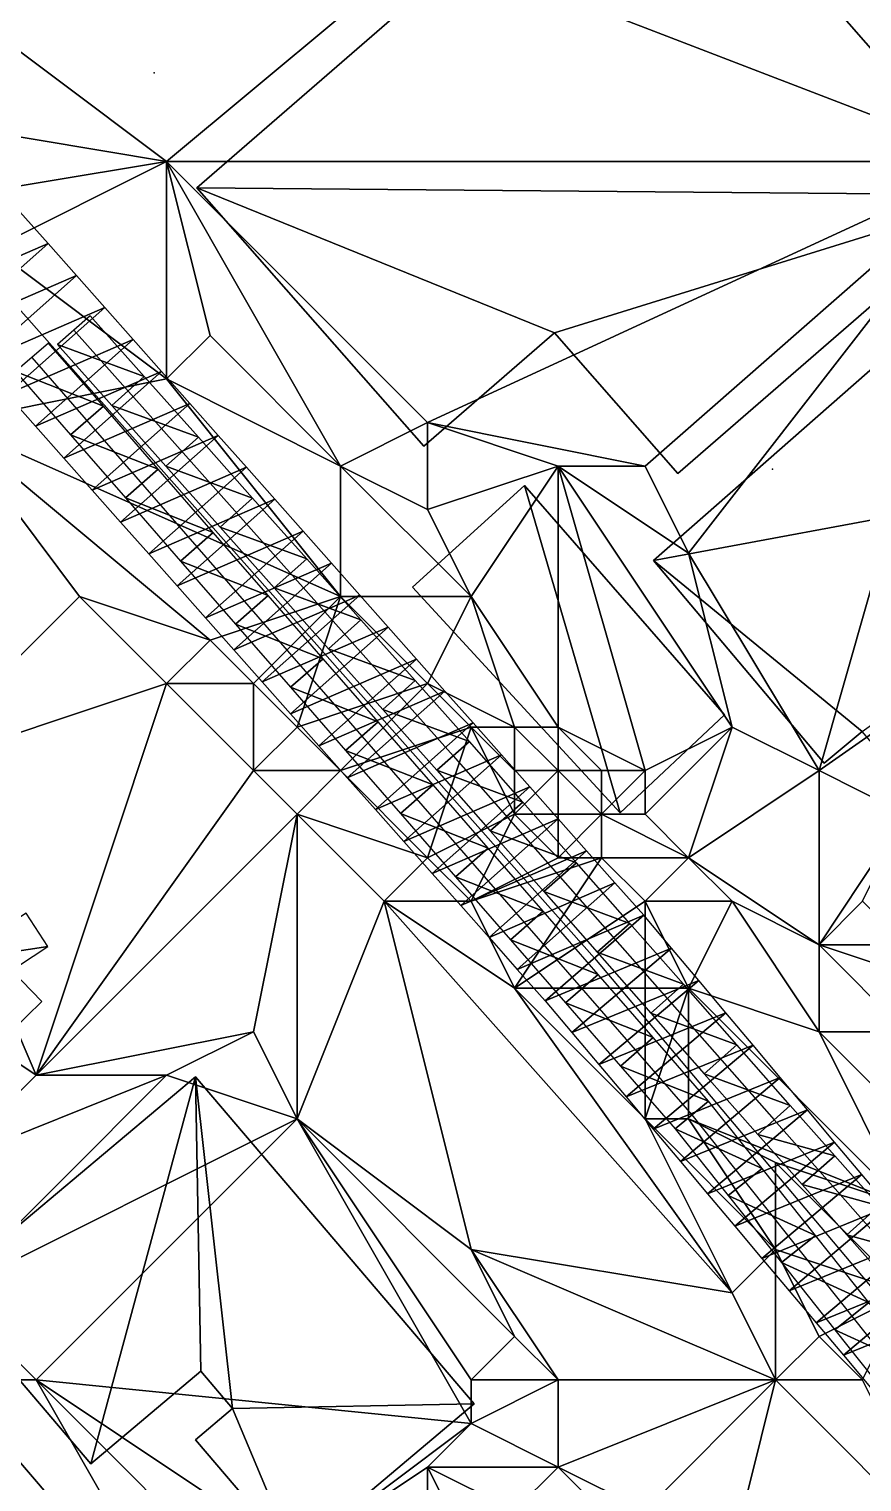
# Model space of a CAD drawing. Header units: metres. Extents: x -1103 to 901, y -902 to 905.
# Drawn here: x 19.7 to 58, y 487.3 to 554.1 of the extents above; entities that cross this region are included whole.
import ezdxf

# ---------------------------------------------------------------- set-up
doc = ezdxf.new("R2010")
doc.units = ezdxf.units.M
for name, color, linetype in [('OSM_BUILDING_FOOTPRINTS', 7, 'CONTINUOUS'), ('OSM_BUILDING_ROOFS', 1, 'CONTINUOUS'), ('OSM_BUILDING_WALLS', 8, 'CONTINUOUS'), ('OSM_ROAD_AXES', 2, 'CONTINUOUS'), ('OSM_ROAD_SURFACE', 9, 'CONTINUOUS'), ('OSM_TERRAIN', 3, 'CONTINUOUS'), ('OSM_TREES', 3, 'CONTINUOUS'), ('OSM_WATER_SURFACE', 5, 'CONTINUOUS'), ('OSM_WATERWAYS', 5, 'CONTINUOUS')]:
    doc.layers.add(name, color=color, linetype=linetype)

msp = doc.modelspace()

# ---------------------------------------------------------------- linework, layer by layer
at = {"layer": 'OSM_BUILDING_FOOTPRINTS'}
for points in [[(48.184, 564.805, 14.951), (64.289, 546.458, 14.951), (49.51, 533.663, 14.951), (43.839, 540.121, 14.951), (37.826, 534.912, 14.951), (27.391, 546.79, 14.951), (48.184, 564.805, 14.951)], [(66.898, 545.905, 14.636), (76.139, 534.802, 14.636), (59.038, 520.558, 14.636), (57.988, 521.796, 14.636), (56.242, 520.337, 14.636), (48.383, 529.659, 14.636), (66.898, 545.905, 14.636)], [(37.307, 528.432, 15.211), (42.458, 533.11, 15.211), (51.655, 522.571, 15.211), (46.857, 518.058, 15.211), (37.307, 528.432, 15.211)], [(15.685, 496.151, 14.515), (27.325, 505.938, 14.515), (40.136, 490.909, 14.515), (31.868, 483.941, 14.515), (27.336, 489.25, 14.515), (29.027, 490.687, 14.515), (27.568, 492.402, 14.515), (22.517, 488.144, 14.515), (15.685, 496.151, 14.515)]]:
    msp.add_polyline3d(points, close=True, dxfattribs=at)
at = {"layer": 'OSM_BUILDING_ROOFS'}
for points in [[(49.82, 592.629, 24.354), (40.988, 585.507, 24.354), (86.96, 529.239, 24.354)], [(49.82, 592.629, 24.354), (86.96, 529.239, 24.354), (93.394, 534.426, 24.354)], [(88.795, 544.932, 24.354), (49.82, 592.629, 24.354), (93.394, 534.426, 24.354)], [(64.289, 546.458, 24.951), (48.184, 564.805, 24.951), (27.391, 546.79, 24.951)], [(27.391, 546.79, 24.951), (37.826, 534.912, 24.951), (43.839, 540.121, 24.951)], [(43.839, 540.121, 24.951), (64.289, 546.458, 24.951), (27.391, 546.79, 24.951)], [(43.839, 540.121, 24.951), (49.51, 533.663, 24.951), (64.289, 546.458, 24.951)], [(76.139, 534.802, 19.836), (66.898, 545.905, 19.836), (48.383, 529.659, 19.836)], [(57.988, 521.796, 19.836), (76.139, 534.802, 19.836), (48.383, 529.659, 19.836)], [(42.458, 533.11, 20.411), (37.307, 528.432, 20.411), (46.857, 518.058, 20.411)], [(42.458, 533.11, 20.411), (46.857, 518.058, 20.411), (51.655, 522.571, 20.411)], [(48.383, 529.659, 19.836), (56.242, 520.337, 19.836), (57.988, 521.796, 19.836)], [(27.325, 505.938, 26.115), (15.685, 496.151, 26.115), (22.517, 488.144, 26.115)], [(27.325, 505.938, 26.115), (22.517, 488.144, 26.115), (27.568, 492.402, 26.115)], [(27.325, 505.938, 26.115), (27.568, 492.402, 26.115), (29.027, 490.687, 26.115)], [(29.027, 490.687, 26.115), (40.136, 490.909, 26.115), (27.325, 505.938, 26.115)], [(29.027, 490.687, 26.115), (31.868, 483.941, 26.115), (40.136, 490.909, 26.115)], [(29.027, 490.687, 26.115), (27.336, 489.25, 26.115), (31.868, 483.941, 26.115)], [(21.19, 483.776, 19.669), (16.338, 489.383, 19.669), (9.009, 483.123, 19.669)]]:
    msp.add_3dface(points, dxfattribs=at)
at = {"layer": 'OSM_BUILDING_WALLS'}
for points in [[(88.795, 544.932, 14.354), (49.82, 592.629, 14.354), (49.82, 592.629, 24.354)], [(88.795, 544.932, 14.354), (49.82, 592.629, 24.354), (88.795, 544.932, 24.354)], [(40.988, 585.507, 14.354), (86.96, 529.239, 14.354), (86.96, 529.239, 24.354)], [(40.988, 585.507, 14.354), (86.96, 529.239, 24.354), (40.988, 585.507, 24.354)], [(48.184, 564.805, 14.951), (27.391, 546.79, 14.951), (27.391, 546.79, 24.951)], [(48.184, 564.805, 14.951), (27.391, 546.79, 24.951), (48.184, 564.805, 24.951)], [(64.289, 546.458, 14.951), (48.184, 564.805, 14.951), (48.184, 564.805, 24.951)], [(64.289, 546.458, 14.951), (48.184, 564.805, 24.951), (64.289, 546.458, 24.951)], [(27.391, 546.79, 14.951), (37.826, 534.912, 14.951), (37.826, 534.912, 24.951)], [(27.391, 546.79, 14.951), (37.826, 534.912, 24.951), (27.391, 546.79, 24.951)], [(49.51, 533.663, 14.951), (64.289, 546.458, 14.951), (64.289, 546.458, 24.951)], [(49.51, 533.663, 14.951), (64.289, 546.458, 24.951), (49.51, 533.663, 24.951)], [(66.898, 545.905, 14.636), (48.383, 529.659, 14.636), (48.383, 529.659, 19.836)], [(66.898, 545.905, 14.636), (48.383, 529.659, 19.836), (66.898, 545.905, 19.836)], [(37.826, 534.912, 14.951), (43.839, 540.121, 14.951), (43.839, 540.121, 24.951)], [(37.826, 534.912, 14.951), (43.839, 540.121, 24.951), (37.826, 534.912, 24.951)], [(43.839, 540.121, 14.951), (49.51, 533.663, 14.951), (49.51, 533.663, 24.951)], [(43.839, 540.121, 14.951), (49.51, 533.663, 24.951), (43.839, 540.121, 24.951)], [(42.458, 533.11, 15.211), (37.307, 528.432, 15.211), (37.307, 528.432, 20.411)], [(42.458, 533.11, 15.211), (37.307, 528.432, 20.411), (42.458, 533.11, 20.411)], [(51.655, 522.571, 15.211), (42.458, 533.11, 15.211), (42.458, 533.11, 20.411)], [(51.655, 522.571, 15.211), (42.458, 533.11, 20.411), (51.655, 522.571, 20.411)], [(48.383, 529.659, 14.636), (56.242, 520.337, 14.636), (56.242, 520.337, 19.836)], [(48.383, 529.659, 14.636), (56.242, 520.337, 19.836), (48.383, 529.659, 19.836)], [(37.307, 528.432, 15.211), (46.857, 518.058, 15.211), (46.857, 518.058, 20.411)], [(37.307, 528.432, 15.211), (46.857, 518.058, 20.411), (37.307, 528.432, 20.411)], [(46.857, 518.058, 15.211), (51.655, 522.571, 15.211), (51.655, 522.571, 20.411)], [(46.857, 518.058, 15.211), (51.655, 522.571, 20.411), (46.857, 518.058, 20.411)], [(56.242, 520.337, 14.636), (57.988, 521.796, 14.636), (57.988, 521.796, 19.836)], [(56.242, 520.337, 14.636), (57.988, 521.796, 19.836), (56.242, 520.337, 19.836)], [(27.325, 505.938, 14.515), (15.685, 496.151, 14.515), (15.685, 496.151, 26.115)], [(27.325, 505.938, 14.515), (15.685, 496.151, 26.115), (27.325, 505.938, 26.115)], [(40.136, 490.909, 14.515), (27.325, 505.938, 14.515), (27.325, 505.938, 26.115)], [(40.136, 490.909, 14.515), (27.325, 505.938, 26.115), (40.136, 490.909, 26.115)], [(15.685, 496.151, 14.515), (22.517, 488.144, 14.515), (22.517, 488.144, 26.115)], [(15.685, 496.151, 14.515), (22.517, 488.144, 26.115), (15.685, 496.151, 26.115)], [(22.517, 488.144, 14.515), (27.568, 492.402, 14.515), (27.568, 492.402, 26.115)], [(22.517, 488.144, 14.515), (27.568, 492.402, 26.115), (22.517, 488.144, 26.115)], [(27.568, 492.402, 14.515), (29.027, 490.687, 14.515), (29.027, 490.687, 26.115)], [(27.568, 492.402, 14.515), (29.027, 490.687, 26.115), (27.568, 492.402, 26.115)], [(31.868, 483.941, 14.515), (40.136, 490.909, 14.515), (40.136, 490.909, 26.115)], [(31.868, 483.941, 14.515), (40.136, 490.909, 26.115), (31.868, 483.941, 26.115)], [(29.027, 490.687, 14.515), (27.336, 489.25, 14.515), (27.336, 489.25, 26.115)], [(29.027, 490.687, 14.515), (27.336, 489.25, 26.115), (29.027, 490.687, 26.115)], [(21.19, 483.776, 14.469), (16.338, 489.383, 14.469), (16.338, 489.383, 19.669)], [(21.19, 483.776, 14.469), (16.338, 489.383, 19.669), (21.19, 483.776, 19.669)], [(27.336, 489.25, 14.515), (31.868, 483.941, 14.515), (31.868, 483.941, 26.115)], [(27.336, 489.25, 14.515), (31.868, 483.941, 26.115), (27.336, 489.25, 26.115)]]:
    msp.add_3dface(points, dxfattribs=at)
at = {"layer": 'OSM_ROAD_AXES'}
msp.add_polyline3d([(-264.973, 869.424, 8.091), (-192.537, 788.638, 10.652), (-119.813, 701.759, 11.666), (-16.846, 578.441, 10.141), (15.707, 545.164, 15.487), (45.674, 511.39, 15.792), (86.894, 462.421, 8.395)], dxfattribs=at)
at = {"layer": 'OSM_ROAD_SURFACE'}
for points in [[(14.766, 541.705, 16.037), (20.557, 544.218, 16.153), (19.254, 545.687, 16.004)], [(14.766, 541.705, 16.037), (16.069, 540.236, 16.225), (20.557, 544.218, 16.153)], [(16.069, 540.236, 16.225), (21.86, 542.75, 16.251), (20.557, 544.218, 16.153)], [(16.069, 540.236, 16.225), (17.372, 538.768, 16.403), (21.86, 542.75, 16.251)], [(17.372, 538.768, 16.403), (23.163, 541.281, 16.35), (21.86, 542.75, 16.251)], [(17.372, 538.768, 16.403), (18.675, 537.299, 16.568), (23.163, 541.281, 16.35)], [(18.675, 537.299, 16.568), (24.466, 539.813, 16.449), (23.163, 541.281, 16.35)], [(18.675, 537.299, 16.568), (19.978, 535.831, 16.654), (24.466, 539.813, 16.449)], [(19.978, 535.831, 16.654), (25.769, 538.344, 16.547), (24.466, 539.813, 16.449)], [(19.978, 535.831, 16.654), (21.281, 534.362, 16.677), (25.769, 538.344, 16.547)], [(21.281, 534.362, 16.677), (27.072, 536.876, 16.621), (25.769, 538.344, 16.547)], [(21.281, 534.362, 16.677), (22.584, 532.894, 16.704), (27.072, 536.876, 16.621)], [(22.584, 532.894, 16.704), (28.375, 535.408, 16.676), (27.072, 536.876, 16.621)], [(22.584, 532.894, 16.704), (23.887, 531.425, 16.748), (28.375, 535.408, 16.676)], [(23.887, 531.425, 16.748), (29.678, 533.939, 16.73), (28.375, 535.408, 16.676)], [(23.887, 531.425, 16.748), (25.19, 529.957, 16.792), (29.678, 533.939, 16.73)], [(25.19, 529.957, 16.792), (30.981, 532.471, 16.784), (29.678, 533.939, 16.73)], [(25.19, 529.957, 16.792), (26.493, 528.489, 16.836), (30.981, 532.471, 16.784)], [(26.493, 528.489, 16.836), (32.284, 531.002, 16.838), (30.981, 532.471, 16.784)], [(26.493, 528.489, 16.836), (27.795, 527.02, 16.88), (32.284, 531.002, 16.838)], [(27.795, 527.02, 16.88), (33.586, 529.534, 16.893), (32.284, 531.002, 16.838)], [(27.795, 527.02, 16.88), (29.098, 525.552, 16.893), (33.586, 529.534, 16.893)], [(29.098, 525.552, 16.893), (34.889, 528.065, 16.886), (33.586, 529.534, 16.893)], [(29.098, 525.552, 16.893), (30.401, 524.083, 16.864), (34.889, 528.065, 16.886)], [(30.401, 524.083, 16.864), (36.192, 526.597, 16.861), (34.889, 528.065, 16.886)], [(30.401, 524.083, 16.864), (31.704, 522.615, 16.827), (36.192, 526.597, 16.861)], [(31.704, 522.615, 16.827), (37.495, 525.128, 16.836), (36.192, 526.597, 16.861)], [(31.704, 522.615, 16.827), (33.007, 521.146, 16.766), (37.495, 525.128, 16.836)], [(33.007, 521.146, 16.766), (38.798, 523.66, 16.808), (37.495, 525.128, 16.836)], [(33.007, 521.146, 16.766), (34.31, 519.678, 16.69), (38.798, 523.66, 16.808)], [(34.31, 519.678, 16.69), (40.101, 522.192, 16.684), (38.798, 523.66, 16.808)], [(34.31, 519.678, 16.69), (35.613, 518.209, 16.665), (40.101, 522.192, 16.684)], [(35.613, 518.209, 16.665), (41.404, 520.723, 16.529), (40.101, 522.192, 16.684)], [(35.613, 518.209, 16.665), (36.916, 516.741, 16.639), (41.404, 520.723, 16.529)], [(36.916, 516.741, 16.639), (42.707, 519.255, 16.666), (41.404, 520.723, 16.529)], [(36.916, 516.741, 16.639), (38.219, 515.273, 16.53), (42.707, 519.255, 16.666)], [(38.219, 515.273, 16.53), (44.01, 517.786, 16.285), (42.707, 519.255, 16.666)], [(38.219, 515.273, 16.53), (39.522, 513.804, 16.359), (44.01, 517.786, 16.285)], [(39.522, 513.804, 16.359), (45.313, 516.318, 16.283), (44.01, 517.786, 16.285)], [(39.522, 513.804, 16.359), (40.825, 512.336, 16.125), (45.313, 516.318, 16.283)], [(40.825, 512.336, 16.125), (46.616, 514.849, 15.993), (45.313, 516.318, 16.283)], [(40.825, 512.336, 16.125), (42.127, 510.867, 16.014), (46.616, 514.849, 15.993)], [(42.127, 510.867, 16.014), (47.944, 513.352, 15.817), (46.616, 514.849, 15.993)], [(20.541, 511.923, 17.865), (19.54, 513.449, 17.798), (16.195, 511.255, 17.785)], [(42.127, 510.867, 16.014), (43.405, 509.428, 15.833), (47.944, 513.352, 15.817)], [(43.405, 509.428, 15.833), (49.219, 511.838, 15.562), (47.944, 513.352, 15.817)], [(17.474, 512.259, 17.721), (18.882, 508.048, 17.861), (20.264, 509.393, 17.889)], [(20.541, 511.923, 17.865), (16.195, 511.255, 17.785), (17.197, 509.729, 17.828)], [(43.405, 509.428, 15.833), (44.628, 507.974, 15.595), (49.219, 511.838, 15.562)], [(44.628, 507.974, 15.595), (50.468, 510.354, 15.432), (49.219, 511.838, 15.562)], [(44.628, 507.974, 15.595), (45.877, 506.49, 15.352), (50.468, 510.354, 15.432)], [(45.877, 506.49, 15.352), (51.717, 508.87, 15.219), (50.468, 510.354, 15.432)], [(45.877, 506.49, 15.352), (47.127, 505.006, 15.109), (51.717, 508.87, 15.219)], [(47.127, 505.006, 15.109), (52.966, 507.386, 14.988), (51.717, 508.87, 15.219)], [(47.127, 505.006, 15.109), (48.376, 503.522, 14.891), (52.966, 507.386, 14.988)], [(48.376, 503.522, 14.891), (54.215, 505.902, 14.757), (52.966, 507.386, 14.988)], [(48.376, 503.522, 14.891), (49.625, 502.038, 14.716), (54.215, 505.902, 14.757)], [(49.625, 502.038, 14.716), (55.464, 504.418, 14.557), (54.215, 505.902, 14.757)], [(49.625, 502.038, 14.716), (50.874, 500.554, 14.54), (55.464, 504.418, 14.557)], [(50.874, 500.554, 14.54), (56.713, 502.934, 14.387), (55.464, 504.418, 14.557)], [(50.874, 500.554, 14.54), (52.123, 499.071, 14.364), (56.713, 502.934, 14.387)], [(52.123, 499.071, 14.364), (57.962, 501.45, 14.218), (56.713, 502.934, 14.387)], [(52.123, 499.071, 14.364), (53.372, 497.587, 14.188), (57.962, 501.45, 14.218)], [(53.372, 497.587, 14.188), (59.211, 499.967, 14.041), (57.962, 501.45, 14.218)], [(53.372, 497.587, 14.188), (54.621, 496.103, 13.947), (59.211, 499.967, 14.041)], [(54.621, 496.103, 13.947), (60.46, 498.483, 13.889), (59.211, 499.967, 14.041)], [(54.621, 496.103, 13.947), (55.87, 494.619, 13.712), (60.46, 498.483, 13.889)], [(55.87, 494.619, 13.712), (61.709, 496.999, 13.867), (60.46, 498.483, 13.889)], [(55.87, 494.619, 13.712), (57.119, 493.135, 13.512), (61.709, 496.999, 13.867)], [(57.119, 493.135, 13.512), (62.959, 495.515, 13.469), (61.709, 496.999, 13.867)], [(57.119, 493.135, 13.512), (58.368, 491.651, 13.314), (62.959, 495.515, 13.469)]]:
    msp.add_3dface(points, dxfattribs=at)
at = {"layer": 'OSM_TERRAIN'}
for points in [[(38, 558, 16.841), (64, 548, 16.957), (52, 566, 16.873)], [(64, 548, 16.957), (60, 562, 16.451), (52, 566, 16.873)], [(14, 550, 14.947), (26, 548, 16.821), (10, 560, 13.963)], [(10, 560, 13.963), (26, 548, 16.821), (38, 558, 16.841)], [(64, 548, 16.957), (38, 558, 16.841), (26, 548, 16.821)], [(14, 546, 15.245), (26, 548, 16.821), (14, 550, 14.947)], [(18, 544, 15.814), (26, 548, 16.821), (14, 546, 15.245)], [(18, 544, 15.814), (26, 538, 16.512), (26, 548, 16.821)], [(34, 534, 17.715), (38, 536, 16.994), (26, 548, 16.821)], [(28, 540, 17.307), (34, 534, 17.715), (26, 548, 16.821)], [(26, 538, 16.512), (28, 540, 17.307), (26, 548, 16.821)], [(26, 548, 16.821), (38, 536, 16.994), (64, 548, 16.957)], [(48, 534, 17.094), (64, 548, 16.957), (38, 536, 16.994)], [(50, 530, 16.847), (64, 548, 16.957), (48, 534, 17.094)], [(50, 530, 16.847), (56, 520, 16.77), (64, 548, 16.957)], [(56, 520, 16.77), (76, 534, 16.663), (64, 548, 16.957)], [(16, 536, 16.629), (26, 538, 16.512), (18, 544, 15.814)], [(26, 538, 16.512), (34, 534, 17.715), (28, 540, 17.307)], [(16, 536, 16.629), (34, 528, 16.675), (26, 538, 16.512)], [(34, 528, 16.675), (34, 534, 17.715), (26, 538, 16.512)], [(16, 536, 16.629), (14, 520, 17.402), (22, 528, 17.667)], [(22, 528, 17.667), (28, 526, 16.873), (16, 536, 16.629)], [(28, 526, 16.873), (34, 528, 16.675), (16, 536, 16.629)], [(34, 534, 17.715), (38, 532, 17.589), (38, 536, 16.994)], [(38, 532, 17.589), (44, 534, 17.694), (38, 536, 16.994)], [(44, 534, 17.694), (48, 534, 17.094), (38, 536, 16.994)], [(34, 528, 16.675), (40, 528, 17.687), (34, 534, 17.715)], [(40, 528, 17.687), (38, 532, 17.589), (34, 534, 17.715)], [(40, 528, 17.687), (44, 534, 17.694), (38, 532, 17.589)], [(44, 522, 17.596), (44, 534, 17.694), (40, 528, 17.687)], [(44, 522, 17.596), (48, 520, 17.687), (44, 534, 17.694)], [(48, 520, 17.687), (52, 522, 17.576), (44, 534, 17.694)], [(52, 522, 17.576), (50, 530, 16.847), (44, 534, 17.694)], [(44, 534, 17.694), (50, 530, 16.847), (48, 534, 17.094)], [(60, 518, 16.628), (76, 534, 16.663), (56, 520, 16.77)], [(52, 522, 17.576), (56, 520, 16.77), (50, 530, 16.847)], [(26, 524, 17.893), (22, 528, 17.667), (14, 520, 17.402)], [(26, 524, 17.893), (28, 526, 16.873), (22, 528, 17.667)], [(30, 524, 16.828), (34, 528, 16.675), (28, 526, 16.873)], [(32, 522, 16.77), (34, 528, 16.675), (30, 524, 16.828)], [(32, 522, 16.77), (38, 524, 16.683), (34, 528, 16.675)], [(38, 524, 16.683), (40, 528, 17.687), (34, 528, 16.675)], [(38, 524, 16.683), (42, 522, 17.007), (40, 528, 17.687)], [(42, 522, 17.007), (44, 522, 17.596), (40, 528, 17.687)], [(26, 524, 17.893), (30, 524, 16.828), (28, 526, 16.873)], [(20, 506, 17.875), (26, 524, 17.893), (14, 520, 17.402)], [(20, 506, 17.875), (30, 520, 17.908), (26, 524, 17.893)], [(30, 520, 17.908), (30, 524, 16.828), (26, 524, 17.893)], [(30, 520, 17.908), (32, 522, 16.77), (30, 524, 16.828)], [(32, 522, 16.77), (34, 520, 16.653), (38, 524, 16.683)], [(34, 520, 16.653), (40, 522, 16.556), (38, 524, 16.683)], [(40, 522, 16.556), (42, 522, 17.007), (38, 524, 16.683)], [(34, 520, 16.653), (32, 522, 16.77), (30, 520, 17.908)], [(38, 516, 16.451), (40, 522, 16.556), (34, 520, 16.653)], [(38, 516, 16.451), (42, 518, 16.451), (40, 522, 16.556)], [(42, 518, 16.451), (42, 520, 16.39), (40, 522, 16.556)], [(40, 522, 16.556), (42, 520, 16.39), (42, 522, 17.007)], [(42, 520, 16.39), (44, 520, 16.965), (42, 522, 17.007)], [(44, 520, 16.965), (44, 522, 17.596), (42, 522, 17.007)], [(44, 520, 16.965), (46, 520, 17.666), (44, 522, 17.596)], [(46, 520, 17.666), (48, 520, 17.687), (44, 522, 17.596)], [(48, 518, 17.582), (50, 516, 16.937), (52, 522, 17.576)], [(48, 518, 17.582), (52, 522, 17.576), (48, 520, 17.687)], [(50, 516, 16.937), (56, 520, 16.77), (52, 522, 17.576)], [(14, 510, 17.843), (20, 506, 17.875), (14, 520, 17.402)], [(20, 506, 17.875), (32, 518, 17.723), (30, 520, 17.908)], [(32, 518, 17.723), (34, 520, 16.653), (30, 520, 17.908)], [(32, 518, 17.723), (38, 516, 16.451), (34, 520, 16.653)], [(42, 518, 16.451), (44, 518, 16.239), (44, 520, 16.965)], [(42, 518, 16.451), (44, 520, 16.965), (42, 520, 16.39)], [(44, 518, 16.239), (46, 518, 16.908), (44, 520, 16.965)], [(46, 518, 16.908), (46, 520, 17.666), (44, 520, 16.965)], [(46, 518, 16.908), (48, 518, 17.582), (48, 520, 17.687)], [(46, 518, 16.908), (48, 520, 17.687), (46, 520, 17.666)], [(50, 516, 16.937), (56, 512, 16.132), (56, 520, 16.77)], [(56, 512, 16.132), (60, 518, 16.628), (56, 520, 16.77)], [(30, 508, 17.185), (32, 518, 17.723), (20, 506, 17.875)], [(30, 508, 17.185), (32, 504, 16.821), (32, 518, 17.723)], [(32, 504, 16.821), (36, 514, 17.19), (32, 518, 17.723)], [(36, 514, 17.19), (38, 516, 16.451), (32, 518, 17.723)], [(38, 516, 16.451), (40, 514, 16.175), (42, 518, 16.451)], [(40, 514, 16.175), (44, 516, 16.175), (42, 518, 16.451)], [(44, 516, 16.175), (44, 518, 16.239), (42, 518, 16.451)], [(44, 516, 16.175), (46, 516, 16.056), (46, 518, 16.908)], [(44, 516, 16.175), (46, 518, 16.908), (44, 518, 16.239)], [(46, 516, 16.056), (50, 516, 16.937), (46, 518, 16.908)], [(50, 516, 16.937), (48, 518, 17.582), (46, 518, 16.908)], [(58, 514, 15.852), (60, 518, 16.628), (56, 512, 16.132)], [(36, 514, 17.19), (40, 514, 16.175), (38, 516, 16.451)], [(42, 510, 15.931), (46, 516, 16.056), (40, 514, 16.175)], [(40, 514, 16.175), (46, 516, 16.056), (44, 516, 16.175)], [(42, 510, 15.931), (48, 514, 15.8), (46, 516, 16.056)], [(46, 516, 16.056), (48, 514, 15.8), (50, 516, 16.937)], [(48, 514, 15.8), (52, 514, 16.548), (50, 516, 16.937)], [(52, 514, 16.548), (56, 512, 16.132), (50, 516, 16.937)], [(32, 504, 16.821), (40, 498, 15.731), (36, 514, 17.19)], [(40, 498, 15.731), (52, 496, 14.502), (36, 514, 17.19)], [(52, 496, 14.502), (42, 510, 15.931), (36, 514, 17.19)], [(36, 514, 17.19), (42, 510, 15.931), (40, 514, 16.175)], [(42, 510, 15.931), (48, 510, 15.578), (48, 514, 15.8)], [(48, 510, 15.578), (50, 510, 15.22), (48, 514, 15.8)], [(50, 510, 15.22), (52, 514, 16.548), (48, 514, 15.8)], [(50, 510, 15.22), (56, 508, 15.613), (52, 514, 16.548)], [(56, 508, 15.613), (56, 512, 16.132), (52, 514, 16.548)], [(56, 512, 16.132), (60, 512, 14.848), (58, 514, 15.852)], [(56, 508, 15.613), (60, 508, 15.419), (56, 512, 16.132)], [(60, 508, 15.419), (62, 510, 14.737), (56, 512, 16.132)], [(56, 512, 16.132), (62, 510, 14.737), (60, 512, 14.848)], [(16, 502, 17.923), (20, 506, 17.875), (14, 510, 17.843)], [(52, 496, 14.502), (48, 504, 14.892), (42, 510, 15.931)], [(48, 504, 14.892), (48, 510, 15.578), (42, 510, 15.931)], [(48, 504, 14.892), (50, 504, 15.03), (50, 510, 15.22)], [(48, 504, 14.892), (50, 510, 15.22), (48, 510, 15.578)], [(50, 504, 15.03), (60, 500, 13.922), (50, 510, 15.22)], [(60, 500, 13.922), (56, 508, 15.613), (50, 510, 15.22)], [(26, 506, 16.939), (30, 508, 17.185), (20, 506, 17.875)], [(32, 504, 16.821), (30, 508, 17.185), (26, 506, 16.939)], [(60, 500, 13.922), (62, 502, 14.939), (56, 508, 15.613)], [(62, 502, 14.939), (60, 508, 15.419), (56, 508, 15.613)], [(16, 496, 16.779), (26, 506, 16.939), (16, 502, 17.923)], [(16, 496, 16.779), (32, 504, 16.821), (26, 506, 16.939)], [(16, 502, 17.923), (26, 506, 16.939), (20, 506, 17.875)], [(20, 492, 16.779), (32, 504, 16.821), (16, 496, 16.779)], [(20, 492, 16.779), (40, 490, 16.55), (32, 504, 16.821)], [(40, 490, 16.55), (40, 492, 16.569), (32, 504, 16.821)], [(40, 492, 16.569), (42, 494, 15.539), (32, 504, 16.821)], [(32, 504, 16.821), (42, 494, 15.539), (40, 498, 15.731)], [(52, 496, 14.502), (54, 498, 13.988), (48, 504, 14.892)], [(54, 498, 13.988), (50, 504, 15.03), (48, 504, 14.892)], [(54, 498, 13.988), (54, 502, 14.622), (50, 504, 15.03)], [(54, 502, 14.622), (60, 500, 13.922), (50, 504, 15.03)], [(54, 498, 13.988), (60, 496, 13.614), (54, 502, 14.622)], [(60, 496, 13.614), (60, 500, 13.922), (54, 502, 14.622)], [(42, 494, 15.539), (44, 492, 15.044), (40, 498, 15.731)], [(44, 492, 15.044), (54, 492, 14.229), (40, 498, 15.731)], [(54, 492, 14.229), (52, 496, 14.502), (40, 498, 15.731)], [(54, 492, 14.229), (54, 498, 13.988), (52, 496, 14.502)], [(54, 492, 14.229), (56, 494, 13.61), (54, 498, 13.988)], [(56, 494, 13.61), (60, 496, 13.614), (54, 498, 13.988)], [(16, 492, 17.08), (20, 492, 16.779), (16, 496, 16.779)], [(58, 492, 13.297), (60, 496, 13.614), (56, 494, 13.61)], [(40, 492, 16.569), (44, 492, 15.044), (42, 494, 15.539)], [(58, 492, 13.297), (56, 494, 13.61), (54, 492, 14.229)], [(10, 484, 16.731), (28, 478, 16.726), (16, 492, 17.08)], [(16, 492, 17.08), (28, 478, 16.726), (20, 492, 16.779)], [(28, 478, 16.726), (30, 482, 16.226), (20, 492, 16.779)], [(30, 482, 16.226), (32, 484, 16.768), (20, 492, 16.779)], [(32, 484, 16.768), (40, 490, 16.55), (20, 492, 16.779)], [(40, 490, 16.55), (44, 492, 15.044), (40, 492, 16.569)], [(40, 490, 16.55), (44, 488, 14.778), (44, 492, 15.044)], [(48, 486, 14.24), (54, 492, 14.229), (44, 488, 14.778)], [(44, 488, 14.778), (54, 492, 14.229), (44, 492, 15.044)], [(52, 484, 13.65), (54, 492, 14.229), (48, 486, 14.24)], [(52, 484, 13.65), (62, 484, 12.713), (54, 492, 14.229)], [(54, 492, 14.229), (62, 484, 12.713), (58, 492, 13.297)], [(32, 484, 16.768), (38, 488, 16.477), (40, 490, 16.55)], [(38, 488, 16.477), (44, 488, 14.778), (40, 490, 16.55)], [(38, 484, 15.085), (38, 488, 16.477), (32, 484, 16.768)], [(38, 484, 15.085), (40, 484, 14.84), (38, 488, 16.477)], [(40, 484, 14.84), (42, 486, 14.822), (38, 488, 16.477)], [(42, 486, 14.822), (44, 488, 14.778), (38, 488, 16.477)], [(42, 486, 14.822), (46, 486, 14.105), (44, 488, 14.778)], [(46, 486, 14.105), (48, 486, 14.24), (44, 488, 14.778)]]:
    msp.add_3dface(points, dxfattribs=at)
at = {"layer": 'OSM_TREES'}
for p in [(25.435, 552.065, 16.313), (53.854, 533.862, 16.869)]:
    msp.add_point(p, dxfattribs=at)
at = {"layer": 'OSM_WATER_SURFACE'}
for points in [[(20.985, 539.577, 17.197), (24.97, 538.114, 17.286), (22.478, 540.908, 17.197)], [(19.055, 538.336, 17.16), (23.091, 536.749, 17.257), (20.562, 539.65, 17.16)], [(20.985, 539.577, 17.197), (23.477, 536.783, 17.286), (24.97, 538.114, 17.286)], [(19.055, 538.336, 17.16), (21.583, 535.435, 17.257), (23.091, 536.749, 17.257)], [(23.477, 536.783, 17.286), (27.462, 535.319, 17.36), (24.97, 538.114, 17.286)], [(21.583, 535.435, 17.257), (25.619, 533.848, 17.336), (23.091, 536.749, 17.257)], [(23.477, 536.783, 17.286), (25.969, 533.988, 17.36), (27.462, 535.319, 17.36)], [(21.583, 535.435, 17.257), (24.112, 532.534, 17.336), (25.619, 533.848, 17.336)], [(25.969, 533.988, 17.36), (29.954, 532.524, 17.415), (27.462, 535.319, 17.36)], [(24.112, 532.534, 17.336), (28.148, 530.947, 17.389), (25.619, 533.848, 17.336)], [(25.969, 533.988, 17.36), (28.461, 531.193, 17.415), (29.954, 532.524, 17.415)], [(24.112, 532.534, 17.336), (26.64, 529.633, 17.389), (28.148, 530.947, 17.389)], [(28.461, 531.193, 17.415), (32.446, 529.729, 17.53), (29.954, 532.524, 17.415)], [(26.64, 529.633, 17.389), (30.677, 528.046, 17.507), (28.148, 530.947, 17.389)], [(28.461, 531.193, 17.415), (30.953, 528.398, 17.53), (32.446, 529.729, 17.53)], [(26.64, 529.633, 17.389), (29.169, 526.732, 17.507), (30.677, 528.046, 17.507)], [(30.953, 528.398, 17.53), (34.937, 526.934, 17.554), (32.446, 529.729, 17.53)], [(30.953, 528.398, 17.53), (33.445, 525.603, 17.554), (34.937, 526.934, 17.554)], [(29.169, 526.732, 17.507), (33.205, 525.144, 17.514), (30.677, 528.046, 17.507)], [(33.445, 525.603, 17.554), (37.429, 524.14, 17.488), (34.937, 526.934, 17.554)], [(29.169, 526.732, 17.507), (31.697, 523.83, 17.514), (33.205, 525.144, 17.514)], [(33.445, 525.603, 17.554), (35.937, 522.809, 17.488), (37.429, 524.14, 17.488)], [(31.697, 523.83, 17.514), (35.734, 522.243, 17.428), (33.205, 525.144, 17.514)], [(35.937, 522.809, 17.488), (39.923, 521.343, 17.337), (37.429, 524.14, 17.488)], [(31.697, 523.83, 17.514), (34.226, 520.929, 17.428), (35.734, 522.243, 17.428)], [(35.937, 522.809, 17.488), (38.427, 520.016, 17.337), (39.923, 521.343, 17.337)], [(34.226, 520.929, 17.428), (38.262, 519.342, 17.253), (35.734, 522.243, 17.428)], [(34.226, 520.929, 17.428), (36.755, 518.028, 17.253), (38.262, 519.342, 17.253)], [(38.427, 520.016, 17.337), (42.384, 518.552, 17.107), (39.923, 521.343, 17.337)], [(38.427, 520.016, 17.337), (40.884, 517.229, 17.107), (42.384, 518.552, 17.107)], [(36.755, 518.028, 17.253), (40.791, 516.441, 16.996), (38.262, 519.342, 17.253)], [(40.884, 517.229, 17.107), (44.844, 515.763, 16.804), (42.384, 518.552, 17.107)], [(36.755, 518.028, 17.253), (39.283, 515.127, 16.996), (40.791, 516.441, 16.996)], [(40.884, 517.229, 17.107), (43.344, 514.441, 16.804), (44.844, 515.763, 16.804)], [(39.283, 515.127, 16.996), (43.319, 513.54, 16.665), (40.791, 516.441, 16.996)], [(43.344, 514.441, 16.804), (47.303, 512.975, 16.439), (44.844, 515.763, 16.804)], [(39.283, 515.127, 16.996), (41.812, 512.226, 16.665), (43.319, 513.54, 16.665)], [(43.344, 514.441, 16.804), (45.803, 511.652, 16.439), (47.303, 512.975, 16.439)], [(41.812, 512.226, 16.665), (45.848, 510.639, 16.275), (43.319, 513.54, 16.665)], [(45.803, 511.652, 16.439), (49.763, 510.186, 16.046), (47.303, 512.975, 16.439)], [(41.812, 512.226, 16.665), (44.34, 509.325, 16.275), (45.848, 510.639, 16.275)], [(45.803, 511.652, 16.439), (48.263, 508.863, 16.046), (49.763, 510.186, 16.046)], [(44.34, 509.325, 16.275), (48.376, 507.738, 15.849), (45.848, 510.639, 16.275)], [(48.263, 508.863, 16.046), (52.222, 507.397, 15.651), (49.763, 510.186, 16.046)], [(44.34, 509.325, 16.275), (46.869, 506.424, 15.849), (48.376, 507.738, 15.849)], [(48.263, 508.863, 16.046), (50.722, 506.074, 15.651), (52.222, 507.397, 15.651)], [(46.869, 506.424, 15.849), (50.92, 504.819, 15.413), (48.376, 507.738, 15.849)], [(50.722, 506.074, 15.651), (54.681, 504.61, 15.27), (52.222, 507.397, 15.651)], [(46.869, 506.424, 15.849), (49.383, 503.54, 15.413), (50.92, 504.819, 15.413)], [(50.722, 506.074, 15.651), (53.182, 503.285, 15.27), (54.681, 504.61, 15.27)], [(49.383, 503.54, 15.413), (53.387, 501.719, 14.971), (50.92, 504.819, 15.413)], [(53.182, 503.285, 15.27), (56.725, 502.305, 14.905), (54.681, 504.61, 15.27)], [(49.383, 503.54, 15.413), (51.822, 500.474, 14.971), (53.387, 501.719, 14.971)], [(53.182, 503.285, 15.27), (55.228, 500.978, 14.905), (56.725, 502.305, 14.905)], [(55.228, 500.978, 14.905), (58.77, 499.999, 14.553), (56.725, 502.305, 14.905)], [(51.822, 500.474, 14.971), (55.84, 498.636, 14.53), (53.387, 501.719, 14.971)], [(55.228, 500.978, 14.905), (57.273, 498.672, 14.553), (58.77, 499.999, 14.553)], [(51.822, 500.474, 14.971), (54.275, 497.391, 14.53), (55.84, 498.636, 14.53)], [(57.273, 498.672, 14.553), (60.815, 497.693, 14.21), (58.77, 499.999, 14.553)], [(54.275, 497.391, 14.53), (58.293, 495.553, 14.083), (55.84, 498.636, 14.53)], [(57.273, 498.672, 14.553), (59.318, 496.366, 14.21), (60.815, 497.693, 14.21)], [(54.275, 497.391, 14.53), (56.728, 494.308, 14.083), (58.293, 495.553, 14.083)], [(56.728, 494.308, 14.083), (60.746, 492.47, 13.623), (58.293, 495.553, 14.083)], [(56.728, 494.308, 14.083), (59.181, 491.225, 13.623), (60.746, 492.47, 13.623)]]:
    msp.add_3dface(points, dxfattribs=at)
at = {"layer": 'OSM_WATERWAYS'}
for points in [[(21.732, 540.243, 16.239), (39.175, 520.679, 16.542), (53.932, 503.947, 14.642), (62.111, 494.724, 13.336), (70.402, 485.169, 11.982), (80.439, 473.767, 10.131)], [(19.808, 538.993, 16.352), (50.151, 504.179, 15.02), (82.041, 464.102, 8.984)]]:
    msp.add_polyline3d(points, dxfattribs=at)

doc.saveas('drawing.dxf')
